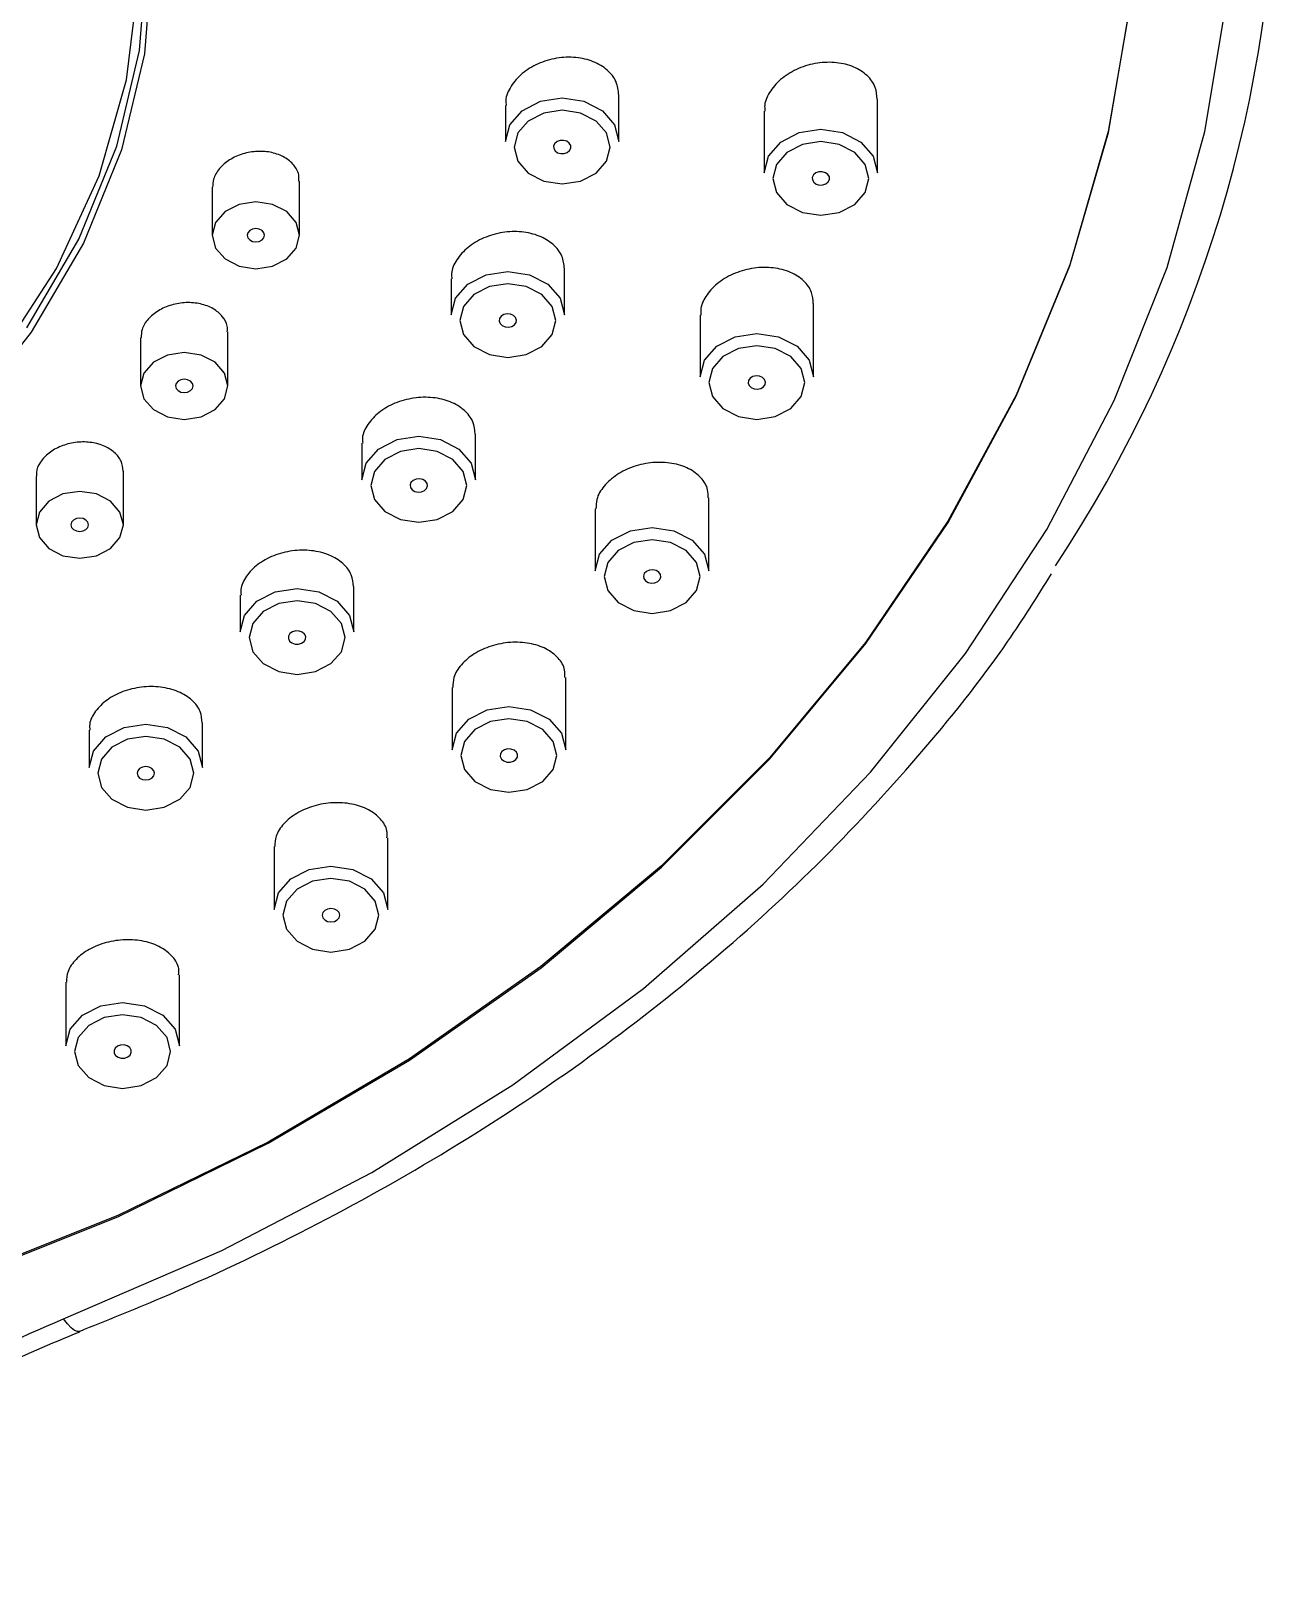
# Model space of a CAD drawing. Extents: x 4885 to 9138, y -729 to 2388.
# Drawn here: x 6262.21 to 6290.77, y 849.96 to 885.19 of the extents above; entities that cross this region are included whole.
import ezdxf

# ---------------------------------------------------------------- set-up
doc = ezdxf.new("R2010")
doc.units = 0
doc.header["$LTSCALE"] = 10
doc.header["$MEASUREMENT"] = 0
doc.layers.get('0').update_dxf_attribs({"linetype": 'CONTINUOUS'})

msp = doc.modelspace()

# ---------------------------------------------------------------- linework, layer by layer
at = {"color": 7, "linetype": 'Continuous', "lineweight": 25}
for p, q in [((6275.686, 882.659), (6275.686, 883.72)), ((6273.086, 883.484), (6273.086, 882.659)), ((6279.012, 883.349), (6279.012, 881.94)), ((6281.612, 881.94), (6281.612, 883.626)), ((6266.368, 881.608), (6266.368, 880.51)), ((6268.368, 880.51), (6268.368, 881.751)), ((6271.841, 879.515), (6271.841, 878.685)), ((6274.441, 878.685), (6274.441, 879.741)), ((6280.147, 877.265), (6280.147, 878.946)), ((6277.547, 878.679), (6277.547, 877.265)), ((6264.728, 878.162), (6264.728, 877.059)), ((6266.728, 877.059), (6266.728, 878.296)), ((6272.399, 874.909), (6272.399, 875.958)), ((6269.799, 875.746), (6269.799, 874.909)), ((6262.332, 874.989), (6262.332, 873.879)), ((6264.332, 873.879), (6264.332, 875.111)), ((6277.745, 872.823), (6277.745, 874.494)), ((6275.145, 874.245), (6275.145, 872.823)), ((6269.611, 871.424), (6269.611, 872.463)), ((6267.011, 872.271), (6267.011, 871.424)), ((6274.466, 868.723), (6274.466, 870.383)), ((6271.866, 870.156), (6271.866, 868.723)), ((6266.147, 868.317), (6266.147, 869.343)), ((6263.547, 869.175), (6263.547, 868.317)), ((6267.789, 866.514), (6267.789, 865.067)), ((6270.389, 865.067), (6270.389, 866.712)), ((6265.616, 861.944), (6265.616, 863.573)), ((6263.016, 863.408), (6263.016, 861.944))]:
    msp.add_line(p, q, dxfattribs=at)
at = {"color": 7, "linetype": 'Continuous', "lineweight": 25, "flags": 128}
for points in [[(6264.99, 886.9), (6264.814, 884.666), (6264.287, 882.466), (6263.418, 880.33), (6262.22, 878.29), (6260.709, 876.375)], [(6262.122, 878.393), (6263.315, 880.424), (6264.18, 882.55), (6264.704, 884.74), (6264.88, 886.963)], [(6261.49, 877.732), (6262.801, 879.748), (6263.778, 881.873), (6264.407, 884.073), (6264.678, 886.317)], [(6287.429, 885.987), (6286.896, 882.886), (6286.013, 879.833), (6284.785, 876.85), (6283.222, 873.96), (6281.337, 871.185), (6279.143, 868.548), (6276.658, 866.066), (6273.899, 863.76), (6270.889, 861.647), (6267.65, 859.743), (6264.206, 858.062), (6260.584, 856.618), (6256.812, 855.421), (6252.918, 854.481), (6248.932, 853.804), (6244.884, 853.396), (6242.305, 853.278)], [(6242.305, 853.249), (6244.884, 853.367), (6248.933, 853.775), (6252.919, 854.452), (6256.814, 855.393), (6260.586, 856.59), (6264.208, 858.034), (6267.652, 859.715), (6270.891, 861.619), (6273.902, 863.733), (6276.661, 866.039), (6279.146, 868.52), (6281.34, 871.159), (6283.226, 873.933), (6284.789, 876.823), (6286.016, 879.806), (6286.9, 882.86), (6287.433, 885.961)], [(6262.964, 855.698), (6266.588, 857.256), (6270.026, 859.045), (6273.253, 861.05), (6276.248, 863.257), (6278.987, 865.651), (6281.452, 868.214), (6283.625, 870.928), (6285.489, 873.773), (6287.032, 876.729), (6288.243, 879.774), (6289.112, 882.887), (6289.634, 886.045)], [(6273.086, 882.659), (6273.185, 883.04), (6273.467, 883.363), (6273.889, 883.579), (6274.386, 883.655), (6274.884, 883.579), (6275.306, 883.363), (6275.587, 883.04), (6275.686, 882.659)], [(6274.386, 881.688), (6274.807, 881.752), (6275.164, 881.935), (6275.403, 882.208), (6275.486, 882.531), (6275.403, 882.853), (6275.164, 883.126), (6274.807, 883.309), (6274.386, 883.373), (6273.965, 883.309), (6273.608, 883.126), (6273.37, 882.853), (6273.286, 882.531), (6273.37, 882.208), (6273.608, 881.935), (6273.965, 881.752), (6274.386, 881.688)], [(6274.189, 882.555), (6274.192, 882.495), (6274.224, 882.441), (6274.282, 882.4), (6274.355, 882.379), (6274.433, 882.382), (6274.504, 882.407), (6274.557, 882.451), (6274.584, 882.507), (6274.581, 882.566), (6274.548, 882.621), (6274.491, 882.661), (6274.418, 882.682), (6274.34, 882.68), (6274.269, 882.655), (6274.216, 882.611), (6274.189, 882.555)], [(6279.012, 881.94), (6279.111, 882.321), (6279.393, 882.644), (6279.815, 882.86), (6280.312, 882.936), (6280.81, 882.86), (6281.232, 882.644), (6281.513, 882.321), (6281.612, 881.94)], [(6280.312, 880.969), (6280.733, 881.033), (6281.09, 881.216), (6281.329, 881.489), (6281.412, 881.812), (6281.329, 882.134), (6281.09, 882.407), (6280.733, 882.59), (6280.312, 882.654), (6279.891, 882.59), (6279.535, 882.407), (6279.296, 882.134), (6279.212, 881.812), (6279.296, 881.489), (6279.535, 881.216), (6279.891, 881.033), (6280.312, 880.969)], [(6280.115, 881.836), (6280.118, 881.776), (6280.151, 881.722), (6280.208, 881.681), (6280.281, 881.66), (6280.359, 881.663), (6280.43, 881.688), (6280.483, 881.732), (6280.51, 881.788), (6280.507, 881.847), (6280.474, 881.902), (6280.417, 881.942), (6280.344, 881.963), (6280.266, 881.961), (6280.195, 881.936), (6280.142, 881.892), (6280.115, 881.836)], [(6267.368, 879.744), (6267.751, 879.802), (6268.075, 879.968), (6268.292, 880.217), (6268.368, 880.51), (6268.292, 880.803), (6268.075, 881.052), (6267.751, 881.218), (6267.368, 881.276), (6266.985, 881.218), (6266.661, 881.052), (6266.444, 880.803), (6266.368, 880.51), (6266.444, 880.217), (6266.661, 879.968), (6266.985, 879.802), (6267.368, 879.744)], [(6267.368, 880.357), (6267.444, 880.368), (6267.509, 880.402), (6267.553, 880.451), (6267.568, 880.51), (6267.553, 880.569), (6267.509, 880.618), (6267.444, 880.651), (6267.368, 880.663), (6267.291, 880.651), (6267.226, 880.618), (6267.183, 880.569), (6267.168, 880.51), (6267.183, 880.451), (6267.226, 880.402), (6267.291, 880.368), (6267.368, 880.357)], [(6271.841, 878.685), (6271.94, 879.066), (6272.222, 879.389), (6272.643, 879.605), (6273.141, 879.681), (6273.638, 879.605), (6274.06, 879.389), (6274.342, 879.066), (6274.441, 878.685)], [(6273.141, 877.714), (6273.562, 877.778), (6273.919, 877.961), (6274.157, 878.234), (6274.241, 878.556), (6274.157, 878.879), (6273.919, 879.152), (6273.562, 879.335), (6273.141, 879.399), (6272.72, 879.335), (6272.363, 879.152), (6272.125, 878.879), (6272.041, 878.556), (6272.125, 878.234), (6272.363, 877.961), (6272.72, 877.778), (6273.141, 877.714)], [(6272.951, 878.604), (6272.941, 878.545), (6272.963, 878.487), (6273.011, 878.44), (6273.079, 878.411), (6273.156, 878.404), (6273.232, 878.42), (6273.293, 878.457), (6273.331, 878.509), (6273.34, 878.569), (6273.319, 878.626), (6273.271, 878.673), (6273.203, 878.702), (6273.125, 878.709), (6273.05, 878.693), (6272.989, 878.656), (6272.951, 878.604)], [(6277.547, 877.265), (6277.646, 877.646), (6277.928, 877.969), (6278.35, 878.185), (6278.847, 878.261), (6279.345, 878.185), (6279.766, 877.969), (6280.048, 877.646), (6280.147, 877.265)], [(6265.728, 876.293), (6266.111, 876.352), (6266.435, 876.518), (6266.652, 876.766), (6266.728, 877.059), (6266.652, 877.352), (6266.435, 877.601), (6266.111, 877.767), (6265.728, 877.825), (6265.346, 877.767), (6265.021, 877.601), (6264.804, 877.352), (6264.728, 877.059), (6264.804, 876.766), (6265.021, 876.518), (6265.346, 876.352), (6265.728, 876.293)], [(6278.847, 876.294), (6279.268, 876.358), (6279.625, 876.54), (6279.863, 876.814), (6279.947, 877.136), (6279.863, 877.459), (6279.625, 877.732), (6279.268, 877.915), (6278.847, 877.979), (6278.426, 877.915), (6278.069, 877.732), (6277.831, 877.459), (6277.747, 877.136), (6277.831, 876.814), (6278.069, 876.54), (6278.426, 876.358), (6278.847, 876.294)], [(6265.728, 876.906), (6265.805, 876.918), (6265.87, 876.951), (6265.913, 877.001), (6265.928, 877.059), (6265.913, 877.118), (6265.87, 877.168), (6265.805, 877.201), (6265.728, 877.212), (6265.652, 877.201), (6265.587, 877.168), (6265.544, 877.118), (6265.528, 877.059), (6265.544, 877.001), (6265.587, 876.951), (6265.652, 876.918), (6265.728, 876.906)], [(6278.657, 877.184), (6278.648, 877.124), (6278.669, 877.067), (6278.717, 877.02), (6278.785, 876.99), (6278.863, 876.983), (6278.938, 877), (6278.999, 877.037), (6279.037, 877.089), (6279.047, 877.148), (6279.025, 877.206), (6278.977, 877.253), (6278.909, 877.282), (6278.831, 877.289), (6278.756, 877.273), (6278.695, 877.236), (6278.657, 877.184)], [(6269.799, 874.909), (6269.898, 875.29), (6270.18, 875.613), (6270.602, 875.829), (6271.099, 875.905), (6271.597, 875.829), (6272.018, 875.613), (6272.3, 875.29), (6272.399, 874.909)], [(6271.099, 873.938), (6271.52, 874.002), (6271.877, 874.185), (6272.115, 874.458), (6272.199, 874.781), (6272.115, 875.103), (6271.877, 875.376), (6271.52, 875.559), (6271.099, 875.623), (6270.678, 875.559), (6270.321, 875.376), (6270.083, 875.103), (6269.999, 874.781), (6270.083, 874.458), (6270.321, 874.185), (6270.678, 874.002), (6271.099, 873.938)], [(6270.921, 874.85), (6270.9, 874.793), (6270.909, 874.733), (6270.947, 874.681), (6271.008, 874.644), (6271.083, 874.628), (6271.161, 874.635), (6271.229, 874.664), (6271.277, 874.711), (6271.298, 874.769), (6271.289, 874.828), (6271.251, 874.88), (6271.19, 874.917), (6271.115, 874.933), (6271.037, 874.926), (6270.969, 874.897), (6270.921, 874.85)], [(6263.332, 873.113), (6263.714, 873.171), (6264.039, 873.337), (6264.255, 873.586), (6264.332, 873.879), (6264.255, 874.172), (6264.039, 874.421), (6263.714, 874.587), (6263.332, 874.645), (6262.949, 874.587), (6262.624, 874.421), (6262.408, 874.172), (6262.332, 873.879), (6262.408, 873.586), (6262.624, 873.337), (6262.949, 873.171), (6263.332, 873.113)], [(6263.332, 873.726), (6263.408, 873.738), (6263.473, 873.771), (6263.516, 873.82), (6263.532, 873.879), (6263.516, 873.938), (6263.473, 873.987), (6263.408, 874.021), (6263.332, 874.032), (6263.255, 874.021), (6263.19, 873.987), (6263.147, 873.938), (6263.132, 873.879), (6263.147, 873.82), (6263.19, 873.771), (6263.255, 873.738), (6263.332, 873.726)], [(6275.145, 872.823), (6275.244, 873.204), (6275.526, 873.527), (6275.948, 873.743), (6276.445, 873.818), (6276.943, 873.743), (6277.364, 873.527), (6277.646, 873.204), (6277.745, 872.823)], [(6276.445, 871.851), (6276.866, 871.915), (6277.223, 872.098), (6277.461, 872.371), (6277.545, 872.694), (6277.461, 873.016), (6277.223, 873.29), (6276.866, 873.472), (6276.445, 873.537), (6276.024, 873.472), (6275.667, 873.29), (6275.429, 873.016), (6275.345, 872.694), (6275.429, 872.371), (6275.667, 872.098), (6276.024, 871.915), (6276.445, 871.851)], [(6276.267, 872.764), (6276.246, 872.706), (6276.255, 872.647), (6276.293, 872.594), (6276.354, 872.557), (6276.429, 872.541), (6276.507, 872.548), (6276.575, 872.577), (6276.623, 872.624), (6276.645, 872.682), (6276.635, 872.741), (6276.597, 872.793), (6276.536, 872.83), (6276.461, 872.847), (6276.383, 872.84), (6276.315, 872.81), (6276.267, 872.764)], [(6267.011, 871.424), (6267.11, 871.805), (6267.392, 872.129), (6267.814, 872.344), (6268.311, 872.42), (6268.809, 872.344), (6269.231, 872.129), (6269.513, 871.805), (6269.611, 871.424)], [(6268.311, 870.453), (6268.732, 870.517), (6269.089, 870.7), (6269.328, 870.973), (6269.411, 871.296), (6269.328, 871.618), (6269.089, 871.892), (6268.732, 872.074), (6268.311, 872.138), (6267.891, 872.074), (6267.534, 871.892), (6267.295, 871.618), (6267.211, 871.296), (6267.295, 870.973), (6267.534, 870.7), (6267.891, 870.517), (6268.311, 870.453)], [(6268.15, 871.386), (6268.117, 871.332), (6268.114, 871.272), (6268.141, 871.216), (6268.194, 871.172), (6268.265, 871.147), (6268.343, 871.145), (6268.416, 871.165), (6268.473, 871.206), (6268.506, 871.26), (6268.509, 871.32), (6268.482, 871.376), (6268.429, 871.42), (6268.358, 871.445), (6268.28, 871.447), (6268.207, 871.426), (6268.15, 871.386)], [(6271.866, 868.723), (6271.965, 869.104), (6272.246, 869.427), (6272.668, 869.643), (6273.166, 869.719), (6273.663, 869.643), (6274.085, 869.427), (6274.367, 869.104), (6274.466, 868.723)], [(6263.547, 868.317), (6263.645, 868.698), (6263.927, 869.021), (6264.349, 869.237), (6264.847, 869.312), (6265.344, 869.237), (6265.766, 869.021), (6266.048, 868.698), (6266.147, 868.317)], [(6273.166, 867.752), (6273.587, 867.816), (6273.943, 867.998), (6274.182, 868.272), (6274.266, 868.594), (6274.182, 868.917), (6273.943, 869.19), (6273.587, 869.373), (6273.166, 869.437), (6272.745, 869.373), (6272.388, 869.19), (6272.149, 868.917), (6272.066, 868.594), (6272.149, 868.272), (6272.388, 867.998), (6272.745, 867.816), (6273.166, 867.752)], [(6264.847, 867.345), (6265.267, 867.41), (6265.624, 867.592), (6265.863, 867.866), (6265.947, 868.188), (6265.863, 868.511), (6265.624, 868.784), (6265.267, 868.967), (6264.847, 869.031), (6264.426, 868.967), (6264.069, 868.784), (6263.83, 868.511), (6263.747, 868.188), (6263.83, 867.866), (6264.069, 867.592), (6264.426, 867.41), (6264.847, 867.345)], [(6273.004, 868.684), (6272.971, 868.63), (6272.968, 868.57), (6272.995, 868.514), (6273.048, 868.47), (6273.119, 868.445), (6273.197, 868.443), (6273.27, 868.464), (6273.327, 868.504), (6273.36, 868.558), (6273.363, 868.618), (6273.336, 868.674), (6273.283, 868.718), (6273.212, 868.743), (6273.134, 868.746), (6273.061, 868.725), (6273.004, 868.684)], [(6264.705, 868.296), (6264.662, 868.247), (6264.647, 868.188), (6264.662, 868.129), (6264.705, 868.08), (6264.77, 868.047), (6264.847, 868.035), (6264.923, 868.047), (6264.988, 868.08), (6265.031, 868.129), (6265.047, 868.188), (6265.031, 868.247), (6264.988, 868.296), (6264.923, 868.33), (6264.847, 868.341), (6264.77, 868.33), (6264.705, 868.296)], [(6267.789, 865.067), (6267.888, 865.448), (6268.17, 865.771), (6268.592, 865.987), (6269.089, 866.062), (6269.587, 865.987), (6270.008, 865.771), (6270.29, 865.448), (6270.389, 865.067)], [(6269.089, 864.095), (6269.51, 864.16), (6269.867, 864.342), (6270.105, 864.616), (6270.189, 864.938), (6270.105, 865.26), (6269.867, 865.534), (6269.51, 865.717), (6269.089, 865.781), (6268.668, 865.717), (6268.311, 865.534), (6268.073, 865.26), (6267.989, 864.938), (6268.073, 864.616), (6268.311, 864.342), (6268.668, 864.16), (6269.089, 864.095)], [(6268.948, 865.046), (6268.904, 864.997), (6268.889, 864.938), (6268.904, 864.879), (6268.948, 864.83), (6269.013, 864.796), (6269.089, 864.785), (6269.166, 864.796), (6269.231, 864.83), (6269.274, 864.879), (6269.289, 864.938), (6269.274, 864.997), (6269.231, 865.046), (6269.166, 865.08), (6269.089, 865.091), (6269.013, 865.08), (6268.948, 865.046)], [(6263.016, 861.944), (6263.115, 862.325), (6263.397, 862.648), (6263.819, 862.864), (6264.316, 862.94), (6264.814, 862.864), (6265.236, 862.648), (6265.517, 862.325), (6265.616, 861.944)], [(6264.316, 860.973), (6264.737, 861.037), (6265.094, 861.219), (6265.333, 861.493), (6265.416, 861.815), (6265.333, 862.138), (6265.094, 862.411), (6264.737, 862.594), (6264.316, 862.658), (6263.895, 862.594), (6263.538, 862.411), (6263.3, 862.138), (6263.216, 861.815), (6263.3, 861.493), (6263.538, 861.219), (6263.895, 861.037), (6264.316, 860.973)], [(6264.199, 861.939), (6264.146, 861.895), (6264.119, 861.839), (6264.122, 861.78), (6264.154, 861.725), (6264.212, 861.685), (6264.285, 861.664), (6264.363, 861.666), (6264.434, 861.691), (6264.487, 861.735), (6264.514, 861.791), (6264.511, 861.851), (6264.478, 861.905), (6264.421, 861.946), (6264.348, 861.967), (6264.27, 861.964), (6264.199, 861.939)]]:
    msp.add_lwpolyline(points, dxfattribs=at)
at = {"color": 8, "linetype": 'Continuous', "lineweight": 25, "flags": 128}
msp.add_lwpolyline([(6263.326, 855.408), (6263.284, 855.403), (6263.215, 855.426), (6263.137, 855.485), (6263.052, 855.577), (6262.964, 855.698)], dxfattribs=at)
at = {"color": 7, "linetype": 'Continuous', "lineweight": 25}
msp.add_arc((6260.209, 889.813), 30.559, 326.4827, 32.6898, dxfattribs=at)
for points, knots in [([(6275.684, 883.72), (6275.672, 883.824), (6275.647, 884.036), (6275.433, 884.305), (6275.111, 884.502), (6274.702, 884.598), (6274.256, 884.581), (6273.823, 884.452), (6273.453, 884.225), (6273.201, 883.929), (6273.081, 883.667), (6273.098, 883.522), (6273.103, 883.485)], [0, 0, 0, 0, 0.102304, 0.208362, 0.315292, 0.42328, 0.532087, 0.641091, 0.74958, 0.857065, 0.963522, 1, 1, 1, 1]), ([(6281.604, 883.626), (6281.597, 883.718), (6281.582, 883.918), (6281.388, 884.179), (6281.079, 884.379), (6280.678, 884.48), (6280.232, 884.469), (6279.794, 884.345), (6279.413, 884.121), (6279.147, 883.826), (6279.013, 883.553), (6279.026, 883.397), (6279.03, 883.349)], [0, 0, 0, 0, 0.090785, 0.196235, 0.302811, 0.410867, 0.520126, 0.629778, 0.738807, 0.846491, 0.952699, 1, 1, 1, 1]), ([(6268.354, 881.751), (6268.356, 881.798), (6268.362, 881.929), (6268.247, 882.124), (6268.034, 882.305), (6267.741, 882.416), (6267.405, 882.444), (6267.063, 882.385), (6266.756, 882.246), (6266.523, 882.043), (6266.385, 881.819), (6266.38, 881.672), (6266.378, 881.609)], [0, 0, 0, 0, 0.05953, 0.166005, 0.273015, 0.380721, 0.488984, 0.597419, 0.705556, 0.813055, 0.919881, 1, 1, 1, 1]), ([(6274.437, 879.741), (6274.426, 879.841), (6274.403, 880.047), (6274.193, 880.312), (6273.872, 880.507), (6273.463, 880.604), (6273.016, 880.59), (6272.583, 880.465), (6272.212, 880.244), (6271.959, 879.956), (6271.837, 879.698), (6271.853, 879.554), (6271.858, 879.515)], [0, 0, 0, 0, 0.100115, 0.206502, 0.313901, 0.422313, 0.531294, 0.640147, 0.748225, 0.855207, 0.961309, 1, 1, 1, 1]), ([(6280.137, 878.945), (6280.132, 879.031), (6280.12, 879.223), (6279.933, 879.477), (6279.627, 879.677), (6279.227, 879.781), (6278.781, 879.774), (6278.341, 879.656), (6277.959, 879.441), (6277.689, 879.156), (6277.551, 878.887), (6277.562, 878.73), (6277.565, 878.679)], [0, 0, 0, 0, 0.086252, 0.192099, 0.2993, 0.407938, 0.517482, 0.626981, 0.735485, 0.842501, 0.94821, 1, 1, 1, 1]), ([(6266.714, 878.296), (6266.717, 878.34), (6266.723, 878.467), (6266.612, 878.658), (6266.401, 878.838), (6266.107, 878.95), (6265.771, 878.981), (6265.43, 878.926), (6265.122, 878.791), (6264.888, 878.594), (6264.747, 878.373), (6264.741, 878.226), (6264.738, 878.162)], [0, 0, 0, 0, 0.056928, 0.163632, 0.270989, 0.379006, 0.487415, 0.595759, 0.703609, 0.810754, 0.917315, 1, 1, 1, 1]), ([(6272.394, 875.958), (6272.384, 876.054), (6272.363, 876.254), (6272.156, 876.514), (6271.837, 876.71), (6271.428, 876.808), (6270.98, 876.798), (6270.547, 876.678), (6270.176, 876.465), (6269.921, 876.184), (6269.796, 875.93), (6269.812, 875.787), (6269.816, 875.746)], [0, 0, 0, 0, 0.097851, 0.204661, 0.312537, 0.421276, 0.53029, 0.638853, 0.746445, 0.85298, 0.958846, 1, 1, 1, 1]), ([(6264.329, 875.11), (6264.32, 875.187), (6264.302, 875.344), (6264.138, 875.548), (6263.888, 875.701), (6263.572, 875.781), (6263.228, 875.777), (6262.897, 875.69), (6262.615, 875.531), (6262.421, 875.319), (6262.328, 875.127), (6262.341, 875.019), (6262.344, 874.99)], [0, 0, 0, 0, 0.101469, 0.208785, 0.316781, 0.425188, 0.53356, 0.641461, 0.748671, 0.855271, 0.961599, 1, 1, 1, 1]), ([(6277.728, 874.494), (6277.73, 874.557), (6277.734, 874.725), (6277.579, 874.965), (6277.297, 875.18), (6276.909, 875.304), (6276.467, 875.321), (6276.022, 875.228), (6275.626, 875.037), (6275.332, 874.772), (6275.163, 874.493), (6275.161, 874.316), (6275.16, 874.244)], [0, 0, 0, 0, 0.064261, 0.170428, 0.27802, 0.386968, 0.496598, 0.605916, 0.714044, 0.820669, 0.926141, 1, 1, 1, 1]), ([(6269.605, 872.463), (6269.596, 872.554), (6269.578, 872.749), (6269.376, 873.006), (6269.058, 873.202), (6268.649, 873.304), (6268.202, 873.299), (6267.768, 873.186), (6267.397, 872.981), (6267.138, 872.71), (6267.011, 872.458), (6267.025, 872.314), (6267.029, 872.271)], [0, 0, 0, 0, 0.094864, 0.202135, 0.310439, 0.419386, 0.528283, 0.636458, 0.743565, 0.849733, 0.955504, 1, 1, 1, 1]), ([(6263.326, 855.408), (6263.948, 855.658), (6265.747, 856.378), (6268.608, 857.736), (6271.833, 859.539), (6274.861, 861.538), (6277.673, 863.717), (6280.254, 866.061), (6282.572, 868.561), (6284.368, 870.796), (6285.274, 872.236), (6285.599, 872.754)], [0, 0, 0, 0, 0.065363, 0.189022, 0.31271, 0.436388, 0.560045, 0.683664, 0.807227, 0.930715, 1, 1, 1, 1]), ([(6274.448, 870.383), (6274.45, 870.44), (6274.457, 870.601), (6274.308, 870.836), (6274.029, 871.052), (6273.643, 871.18), (6273.201, 871.203), (6272.755, 871.118), (6272.359, 870.937), (6272.061, 870.682), (6271.887, 870.408), (6271.881, 870.231), (6271.879, 870.155)], [0, 0, 0, 0, 0.059965, 0.166713, 0.27494, 0.384294, 0.493917, 0.602806, 0.710285, 0.816337, 0.921552, 1, 1, 1, 1]), ([(6266.138, 869.343), (6266.131, 869.43), (6266.116, 869.62), (6265.918, 869.873), (6265.602, 870.072), (6265.194, 870.178), (6264.747, 870.178), (6264.313, 870.074), (6263.941, 869.878), (6263.679, 869.615), (6263.548, 869.366), (6263.56, 869.221), (6263.564, 869.175)], [0, 0, 0, 0, 0.091899, 0.19964, 0.308299, 0.417314, 0.525961, 0.63368, 0.74033, 0.846233, 0.952054, 1, 1, 1, 1]), ([(6270.371, 866.712), (6270.374, 866.765), (6270.383, 866.919), (6270.239, 867.15), (6269.963, 867.368), (6269.578, 867.5), (6269.137, 867.53), (6268.692, 867.454), (6268.294, 867.283), (6267.994, 867.039), (6267.813, 866.769), (6267.805, 866.592), (6267.801, 866.513)], [0, 0, 0, 0, 0.055966, 0.163357, 0.272149, 0.38175, 0.491172, 0.599505, 0.706335, 0.811923, 0.917061, 1, 1, 1, 1]), ([(6265.598, 863.573), (6265.602, 863.62), (6265.613, 863.768), (6265.475, 863.995), (6265.203, 864.216), (6264.82, 864.354), (6264.381, 864.392), (6263.936, 864.327), (6263.538, 864.167), (6263.233, 863.935), (6263.044, 863.669), (6263.032, 863.489), (6263.026, 863.407)], [0, 0, 0, 0, 0.051158, 0.159188, 0.268426, 0.37808, 0.487135, 0.594847, 0.701082, 0.806366, 0.911626, 1, 1, 1, 1]), ([(6256.156, 851.488), (6256.531, 851.823), (6257.661, 852.835), (6259.873, 854.343), (6261.924, 855.242), (6262.964, 855.698)], [0, 0, 0, 0, 0.19632, 0.592414, 1, 1, 1, 1]), ([(6255.534, 849.96), (6255.702, 850.176), (6256.294, 850.935), (6257.579, 852.108), (6259.366, 853.434), (6261.287, 854.553), (6262.677, 855.127), (6263.334, 855.398)], [0, 0, 0, 0, 0.093098, 0.327323, 0.559969, 0.791803, 1, 1, 1, 1])]:
    msp.add_open_spline(points, degree=3, knots=knots, dxfattribs=at)

doc.saveas('drawing.dxf')
